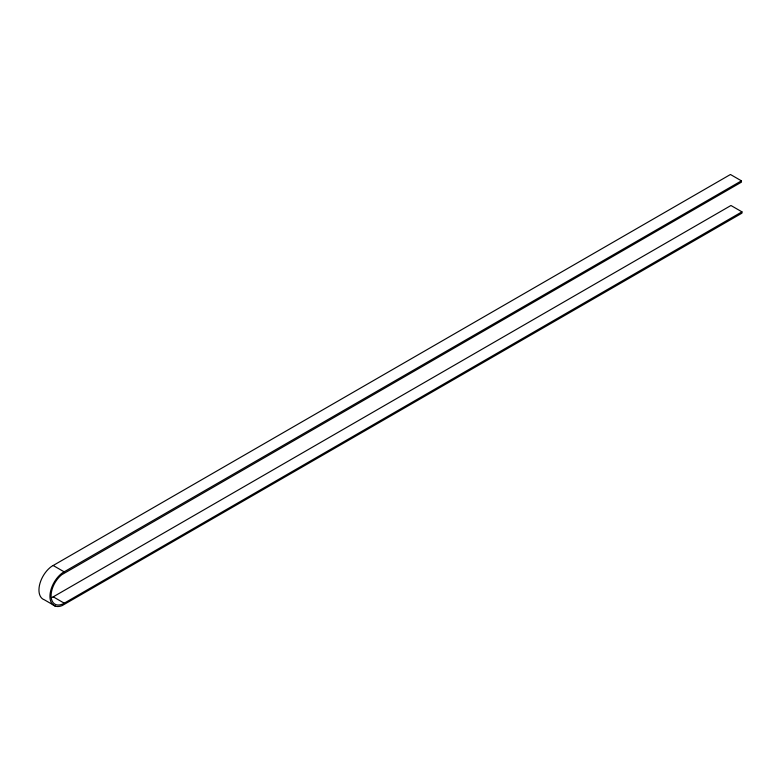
<?xml version="1.0" encoding="UTF-8"?>
<svg xmlns="http://www.w3.org/2000/svg" width="781" height="781" viewBox="0 0 781 781"><rect width="100%" height="100%" fill="white"/><g stroke="black" fill="none" stroke-linecap="round" stroke-linejoin="round"><path stroke-width="1.17" d="M52.161 597.455L730.957 205.501L741.95 211.846L741.95 213.154L62.109 605.617A20.13 11.627 -60 0 1 49.955 596.118A20.13 11.627 -60 0 1 62.548 572.776L741.442 180.841L741.442 182.149L61.797 574.679A18.5 10.68 -60 0 0 51.126 596.489A18.5 10.68 -60 0 0 63.163 603.801L741.95 211.846M55.344 606.144L44.351 599.798A20.13 11.627 -60 0 1 39.499 585.213A20.13 11.627 -60 0 1 51.556 566.43L730.45 174.495L741.442 180.841M53.186 565.512L64.188 571.858M53.186 596.801L64.188 603.147"/></g></svg>
